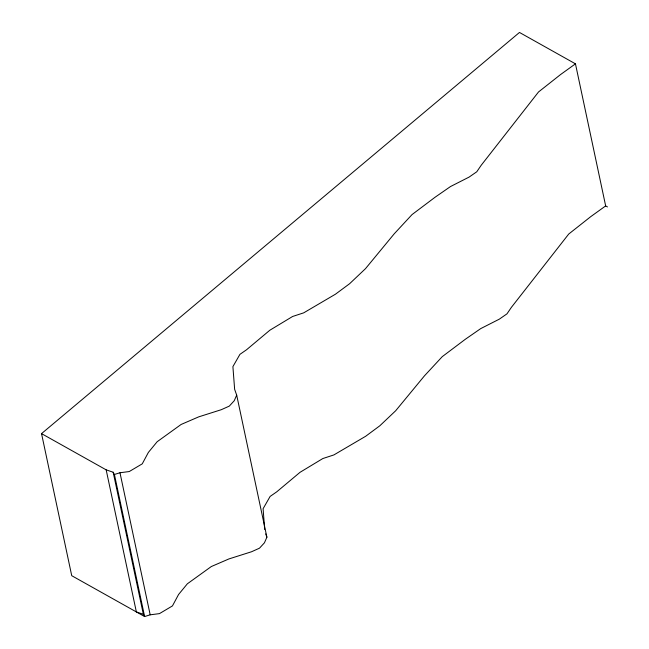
<?xml version="1.0" encoding="UTF-8"?>
<svg xmlns="http://www.w3.org/2000/svg" width="649" height="649" viewBox="0 0 649 649"><rect width="100%" height="100%" fill="white"/><g stroke="black" fill="none" stroke-linecap="round" stroke-linejoin="round"><path stroke-width="0.97" d="M575.46 63.837L560.606 74.521L538.524 91.963L481.201 165.268L476.772 171.774L469.105 177.088L450.511 186.539L435.163 197.174L412.05 214.576L394.251 233.778L365.484 268.67L349.616 283.71L335.444 294.208L303.691 312.85L292.626 316.469L269.83 330.236L246.506 349.787L239.919 354.354L232.902 366.628L234.638 389.343L236.69 395.127L234.24 400.733L229.292 406.112L221.317 409.689L198.732 416.853L181.12 424.462L157.155 441.734L148.378 452.418L142.261 463.84L129.256 471.547L119.984 472.748L114.411 474.476L113.169 472.229L106.168 469.852L41.536 433.621L519.476 32.45L575.46 63.837L605.663 205.911L607.464 206.926M236.69 395.127L266.893 537.202L264.435 542.807L259.486 548.186L251.512 551.764L228.935 558.927L211.323 566.536L187.35 583.808L178.572 594.492L172.456 605.915L159.459 613.621L150.187 614.822L144.613 616.55L71.731 575.695L41.536 433.621M605.663 205.911L590.809 216.596L568.727 234.038L511.396 307.342L506.966 313.848L499.308 319.162L480.706 328.613L465.365 339.249L442.253 356.65L424.446 375.852L395.679 410.744L379.819 425.785L365.647 436.282L333.886 454.925L322.829 458.543L300.033 472.31L276.701 491.861L270.122 496.428L263.096 508.702L264.687 529.446M114.411 474.476L144.613 616.55L143.364 614.303L136.363 611.926L106.168 469.852M265.717 533.892L266.893 537.202M119.984 472.748L150.187 614.822M113.169 472.229L143.364 614.303"/></g></svg>
